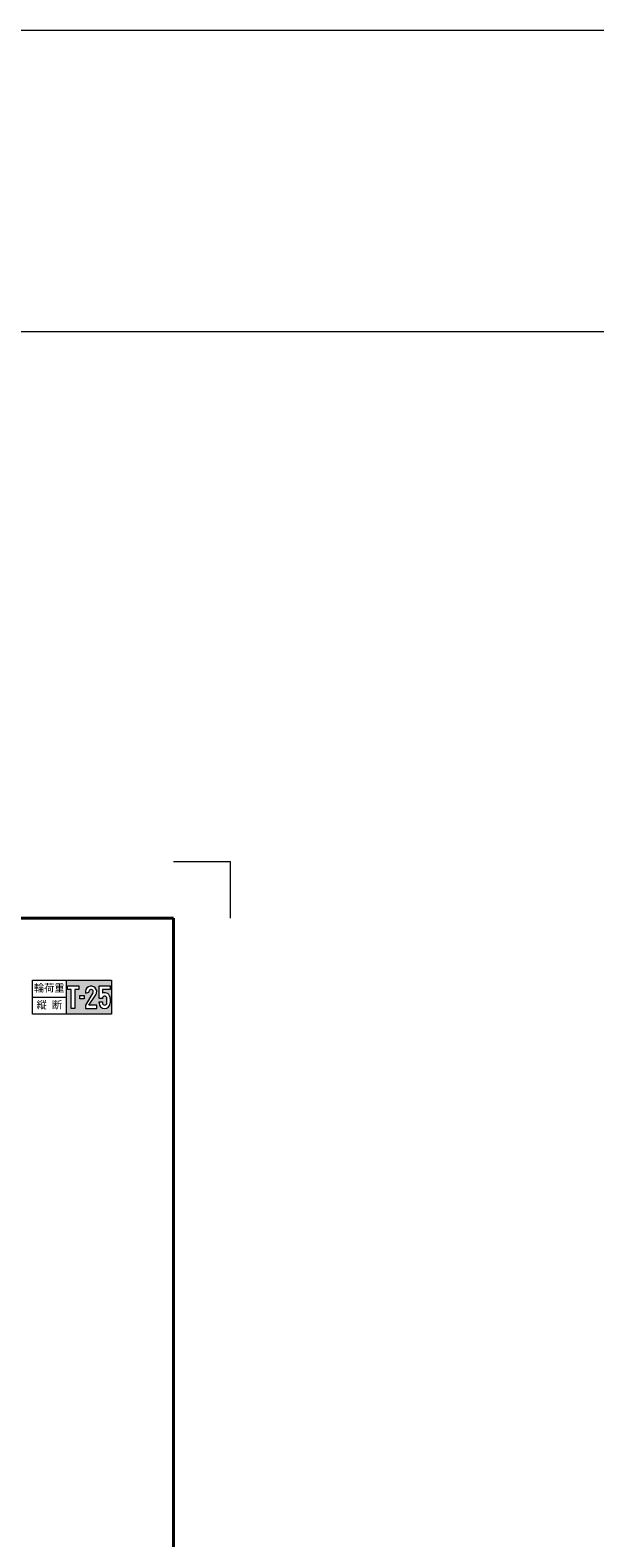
# Model space of a CAD drawing. Units: millimetres at full size; details may follow other scales. Extents: x 15766 to 83153, y 33859 to 66135.
# Drawn here: x 54714 to 57712, y 58131 to 66135 of the extents above; entities that cross this region are included whole.
import ezdxf
from ezdxf.enums import TextEntityAlignment as Align

# ---------------------------------------------------------------- set-up
doc = ezdxf.new("R2010")
doc.units = ezdxf.units.MM
doc.header["$LTSCALE"] = 28
for name, color, linetype, lineweight in [('0_2', 1, 'Continuous', 13), ('Defpoints_3', 7, 'Continuous', 13), ('図枠', 7, 'Continuous', 5)]:
    doc.layers.add(name, color=color, linetype=linetype, lineweight=lineweight)
doc.layers.add('ハッチング', color=7, linetype='Continuous')
doc.styles.add('ＭＳ ゴシック', font='')
doc.styles.get('ＭＳ ゴシック').set_extended_font_data('MS Gothic')

msp = doc.modelspace()

# ---------------------------------------------------------------- hatches: boundary and pattern name
at = {"layer": 'ハッチング'}
h = msp.add_hatch(color=256, dxfattribs=at)
h.paths.add_polyline_path([(55145.22, 60910.73), (55145.22, 61090.73), (54905.22, 61090.73), (54905.22, 60910.73)])
h.paths.add_polyline_path([(55007.22, 60958.73), (55047.23, 61024.11, 0.53298), (55039.05, 61041.95, 0.53298), (55025.63, 61027.62), (55008.24, 61022.96, -0.5398), (55041.93, 61059.71, -0.5398), (55062.24, 61014.18), (55025.57, 60958.73), (55067.22, 60958.73), (55067.22, 60940.73), (55007.22, 60940.73)], flags=16)
h.paths.add_polyline_path([(54950.22, 60940.73), (54932.22, 60940.73), (54932.22, 61042.73), (54911.22, 61042.73), (54911.22, 61060.73), (54971.22, 61060.73), (54971.22, 61042.73), (54950.22, 61042.73)], flags=16)
h.paths.add_polyline_path([(54977.22, 60991.73), (54977.22, 61009.73), (55001.22, 61009.73), (55001.22, 60991.73)], flags=16)
h.paths.add_polyline_path([(55079.22, 60970.73), (55079.22, 60976.73), (55097.22, 60976.73), (55097.22, 60970.73, 1), (55121.22, 60970.73), (55121.22, 60994.73, 1), (55097.22, 60994.73), (55079.22, 60994.73), (55079.22, 61060.73), (55139.22, 61060.73), (55139.22, 61042.73), (55097.22, 61042.73), (55097.22, 61022.22, -0.54057), (55139.22, 60994.73), (55139.22, 60970.73, -1)], flags=16)

# ---------------------------------------------------------------- linework, layer by layer
at = {"layer": '0_2'}
for p, q in [((15766.3, 66135.04), (83153.02, 66135.04)), ((15766.3, 64534.68), (83153.02, 64534.68))]:
    msp.add_line(p, q, dxfattribs=at)
at = {"layer": 'Defpoints_3'}
for p, q in [((55475.22, 61720.73), (55775.22, 61720.73)), ((55775.22, 61720.73), (55775.22, 61420.73))]:
    msp.add_line(p, q, dxfattribs=at)
at = {"layer": '図枠', "lineweight": 40}
for p, q in [((50075.22, 61420.73), (55475.22, 61420.73)), ((55475.22, 61420.73), (55475.22, 53110.73))]:
    msp.add_line(p, q, dxfattribs=at)
at = {"layer": '図枠', "lineweight": 13}
for p, q in [((54905.22, 61090.73), (54905.22, 60910.73)), ((54725.22, 61000.73), (54905.22, 61000.73)), ((55008.24, 61022.96), (55025.63, 61027.62)), ((55121.22, 60970.73), (55121.22, 60994.73)), ((55139.22, 60994.73), (55139.22, 60970.73))]:
    msp.add_line(p, q, dxfattribs=at)
for points in [[(55145.22, 61090.73), (55145.22, 60910.73), (54725.22, 60910.73), (54725.22, 61090.73)], [(54932.22, 60940.73), (54932.22, 61042.73), (54911.22, 61042.73), (54911.22, 61060.73), (54971.22, 61060.73), (54971.22, 61042.73), (54950.22, 61042.73), (54950.22, 60940.73)], [(54977.22, 61009.73), (55001.22, 61009.73), (55001.22, 60991.73), (54977.22, 60991.73)]]:
    msp.add_lwpolyline(points, close=True, dxfattribs=at)
for points in [[(55047.23, 61024.11), (55007.22, 60958.73), (55007.22, 60940.73), (55067.22, 60940.73), (55067.22, 60958.73), (55025.57, 60958.73), (55062.24, 61014.18)], [(55097.22, 60994.73), (55079.22, 60994.73), (55079.22, 61060.73), (55139.22, 61060.73), (55139.22, 61042.73), (55097.22, 61042.73), (55097.22, 61022.22)], [(55079.22, 60970.73), (55079.22, 60976.73), (55097.22, 60976.73), (55097.22, 60970.73)]]:
    msp.add_lwpolyline(points, dxfattribs=at)
for centre, radius, start, end in [((55037.15, 61030.28), 29.82, 327.32155, 194.20268), ((55037.15, 61030.28), 11.82, 328.53575, 192.98848), ((55109.22, 60994.73), 30, 0, 113.57818), ((55109.22, 60994.73), 12, 0, 180), ((55109.22, 60970.73), 30, 180, 0), ((55109.22, 60970.73), 12, 180, 0)]:
    msp.add_arc(centre, radius, start, end, dxfattribs=at)

# ---------------------------------------------------------------- texts
at = {"layer": '図枠', "style": 'ＭＳ ゴシック'}
for s, p in [('輪荷重', (54815.22, 61050.18)), ('縦 断', (54815.22, 60960.18))]:
    msp.add_text(s, height=39.88, dxfattribs=at).set_placement(p, align=Align.MIDDLE_CENTER)

doc.saveas('drawing.dxf')
